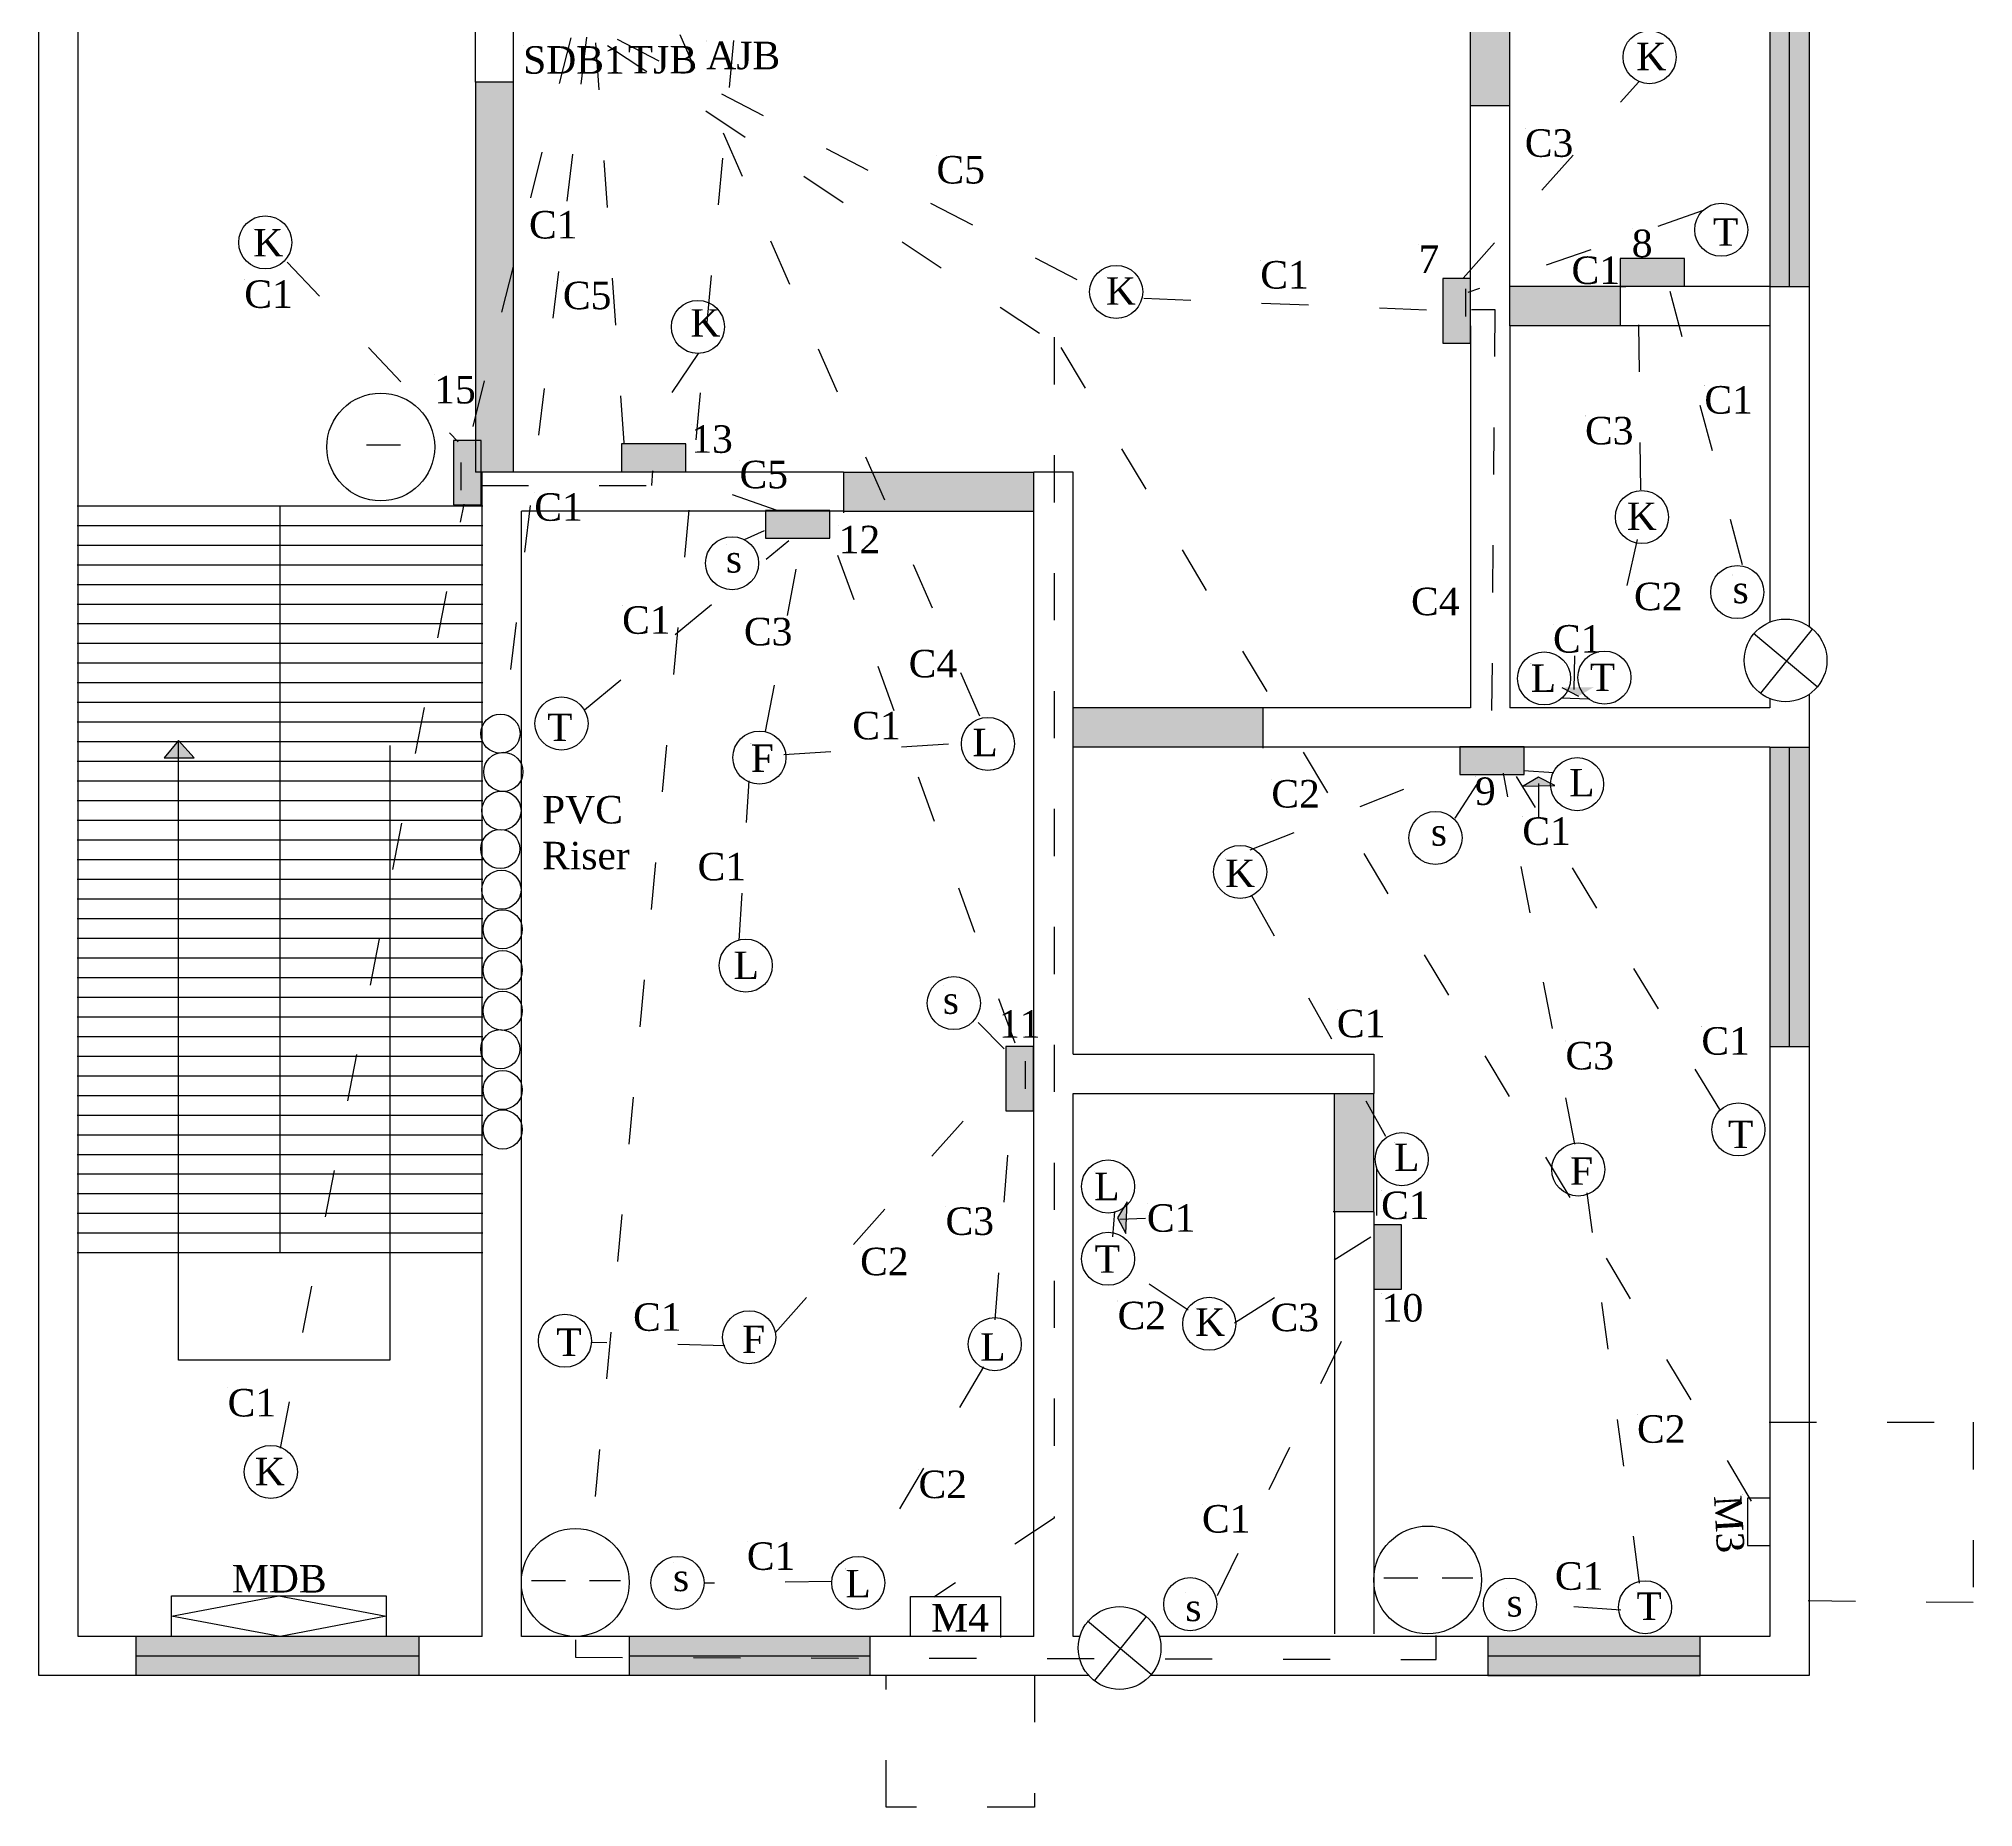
# Model space of a CAD drawing. Header units: inches. Extents: x 1 to 17879, y -3361 to 1909.
# Drawn here: x 6572.5 to 7064.6, y 884.2 to 1334.1 of the extents above; entities that cross this region are included whole.
import ezdxf

# ---------------------------------------------------------------- set-up
doc = ezdxf.new("R2010")
doc.units = ezdxf.units.IN
doc.header["$MEASUREMENT"] = 0
doc.linetypes.add('ACAD_ISO03W100', pattern=[30, 12, -18])

msp = doc.modelspace()

# ---------------------------------------------------------------- hatches: boundary and pattern name
for color, points in [(2, [(6946.64, 1372.9), (6940.85, 1372.9), (6936.64, 1372.9), (6936.64, 1317.13), (6946.64, 1317.13)]), (120, [(7022.85, 1358.3), (7022.85, 1372.9), (7012.85, 1372.9), (7012.85, 1358.3), (7012.85, 1271.1), (7022.85, 1271.1)]), (2, [(6693.13, 1323.09), (6683.53, 1323.09), (6683.53, 1223.9), (6685.23, 1223.9), (6693.13, 1223.9)]), (9, [(6991.14, 1278.19), (6974.76, 1278.19), (6974.76, 1271.17), (6987.42, 1271.17), (6991.14, 1271.17)]), (9, [(6936.66, 1256.71), (6936.66, 1273.09), (6929.63, 1273.09), (6929.63, 1260.43), (6929.63, 1256.71)]), (2, [(6974.74, 1271.1), (6946.64, 1271.1), (6946.64, 1261.1), (6974.74, 1261.1)]), (9, [(6685.01, 1215.56), (6685.01, 1231.94), (6677.98, 1231.94), (6677.98, 1219.28), (6677.98, 1215.56)]), (9, [(6737.08, 1231.09), (6720.71, 1231.09), (6720.71, 1224.06), (6733.37, 1224.06), (6737.08, 1224.06)]), (2, [(6825.59, 1223.9), (6777.14, 1223.9), (6777.14, 1213.9), (6825.59, 1213.9)]), (9, [(6773.69, 1214.09), (6757.32, 1214.09), (6757.32, 1207.06), (6769.98, 1207.06), (6773.69, 1207.06)]), (2, [(6883.88, 1163.9), (6835.59, 1163.9), (6835.59, 1153.9), (6883.88, 1153.9)]), (9, [(6950.31, 1154.01), (6933.93, 1154.01), (6933.93, 1146.98), (6946.59, 1146.98), (6950.31, 1146.98)]), (120, [(7022.85, 1153.9), (7012.85, 1153.9), (7012.85, 1077.74), (7022.85, 1077.74)]), (9, [(6825.5, 1061.39), (6825.5, 1077.76), (6818.47, 1077.76), (6818.47, 1065.1), (6818.47, 1061.39)]), (2, [(6912.06, 1065.8), (6902.06, 1065.8), (6902.06, 1035.67), (6912.06, 1035.67)]), (9, [(6919.11, 1016.01), (6919.11, 1032.39), (6912.08, 1032.39), (6912.08, 1019.73), (6912.08, 1016.01)]), (120, [(6669.19, 927.7), (6597.15, 927.7), (6597.15, 917.7), (6669.19, 917.7)]), (120, [(6783.85, 927.7), (6722.65, 927.7), (6722.65, 917.7), (6783.85, 917.7)]), (120, [(6995.13, 927.7), (6941.05, 927.7), (6941.05, 917.7), (6995.13, 917.7)])]:
    msp.add_hatch(color=color).paths.add_polyline_path(points)
at = {"linetype": 'ACAD_ISO03W100'}
for points in [[(6964.1, 1166.87), (6967.99, 1169.17), (6959.94, 1169.07)], [(6953.96, 1146.31), (6950.07, 1144.01), (6958.13, 1144.11)], [(6846.89, 1034.18), (6849.01, 1030.19), (6849.29, 1038.24)]]:
    msp.add_hatch(color=7, dxfattribs=at).paths.add_polyline_path(points)
h = msp.add_hatch(color=256)
h.paths.add_polyline_path([(6608.05, 1155.32), (6607.84, 1155.32), (6604.39, 1151.16), (6608.05, 1151.16)])
h.paths.add_polyline_path([(6608.29, 1155.32), (6608.05, 1155.32), (6608.05, 1151.16), (6612.04, 1151.16)])

# ---------------------------------------------------------------- linework, layer by layer
for p, q in [((6693.13, 1424.4), (6693.13, 1323.09)), ((6683.53, 1323.09), (6683.53, 1414.7)), ((6936.64, 1317.13), (6936.64, 1372.9)), ((6946.64, 1317.13), (6946.64, 1372.9)), ((7017.85, 1271.1), (7017.85, 1372.9)), ((7012.85, 1358.3), (7012.85, 1261.1)), ((7022.85, 1358.3), (7022.85, 1261.1)), ((6572.45, 1223.9), (6572.45, 1341.5)), ((6582.45, 1223.9), (6582.45, 1341.5)), ((6693.13, 1323.09), (6683.53, 1323.09)), ((6683.53, 1323.09), (6683.53, 1223.84)), ((6693.13, 1323.09), (6693.13, 1223.9)), ((6936.64, 1261.1), (6936.64, 1317.13)), ((6936.64, 1317.13), (6946.64, 1317.13)), ((6946.64, 1261.1), (6946.64, 1317.13)), ((6991.14, 1278.19), (6974.76, 1278.19)), ((6974.76, 1278.19), (6974.76, 1271.13)), ((6991.14, 1271.17), (6991.14, 1278.19)), ((6936.66, 1273.09), (6929.6, 1273.09)), ((6929.6, 1273.09), (6929.64, 1256.71)), ((6935.46, 1263.48), (6935.46, 1270.5)), ((6936.66, 1256.71), (6936.66, 1273.09)), ((6974.74, 1271.1), (6946.62, 1271.1)), ((7012.85, 1271.1), (6974.74, 1271.1)), ((6974.74, 1271.1), (6976.19, 1271.1)), ((6974.74, 1271.1), (6974.74, 1261.1)), ((6974.76, 1271.13), (6991.14, 1271.17)), ((6982.84, 1271.17), (6982.84, 1271.21)), ((7012.85, 1271.1), (7022.85, 1271.1)), ((6936.64, 1261.1), (6936.64, 1163.9)), ((6946.64, 1261.1), (6946.64, 1163.9)), ((6974.74, 1261.1), (6946.64, 1261.1)), ((7012.85, 1261.1), (6974.74, 1261.1)), ((7012.85, 1261.1), (6974.74, 1261.1)), ((7012.85, 1261.1), (7012.85, 1185.73)), ((7022.85, 1261.1), (7022.85, 1184.59)), ((6929.64, 1256.71), (6936.66, 1256.71)), ((6655.85, 1230.78), (6664.51, 1230.78)), ((6685.01, 1231.94), (6677.95, 1231.94)), ((6677.95, 1231.94), (6677.99, 1215.56)), ((6685.01, 1215.56), (6685.01, 1231.94)), ((6737.08, 1231.09), (6720.71, 1231.09)), ((6720.71, 1231.09), (6720.71, 1224.03)), ((6737.08, 1224.07), (6737.08, 1231.09)), ((6679.95, 1219.31), (6679.95, 1226.33)), ((6572.45, 922.7), (6572.45, 1223.9)), ((6582.45, 927.7), (6582.45, 1223.9)), ((6685.23, 1223.9), (6683.53, 1223.9)), ((6685.23, 927.7), (6685.23, 1223.9)), ((6777.14, 1223.9), (6685.23, 1223.9)), ((6728.79, 1224.06), (6728.79, 1224.11)), ((6777.14, 1223.9), (6777.14, 1213.54)), ((6777.14, 1223.9), (6825.59, 1223.9)), ((6825.59, 927.7), (6825.59, 1223.9)), ((6835.59, 1223.9), (6825.59, 1223.9)), ((6835.59, 1075.8), (6835.59, 1223.9)), ((6677.99, 1215.56), (6685.01, 1215.56)), ((6582.23, 1215.32), (6685.41, 1215.32)), ((6633.82, 1215.32), (6633.82, 1025.32)), ((6695.23, 927.7), (6695.23, 1213.9)), ((6777.14, 1213.9), (6695.23, 1213.9)), ((6773.69, 1214.09), (6757.32, 1214.09)), ((6757.32, 1214.09), (6757.32, 1207.03)), ((6773.69, 1207.07), (6773.69, 1214.09)), ((6777.14, 1213.9), (6825.59, 1213.9)), ((6582.23, 1210.32), (6685.41, 1210.32)), ((6757.32, 1207.03), (6773.69, 1207.03)), ((6765.4, 1207.06), (6765.4, 1207.11)), ((6582.23, 1205.32), (6685.41, 1205.32)), ((6582.23, 1200.32), (6685.41, 1200.32)), ((6582.23, 1195.32), (6685.41, 1195.32)), ((6582.23, 1190.32), (6685.41, 1190.32)), ((6582.23, 1185.32), (6685.41, 1185.32)), ((7024.85, 1169.22), (7008.68, 1182.78)), ((7010.49, 1167.68), (7023.68, 1183.95)), ((6582.23, 1180.32), (6685.41, 1180.32)), ((6582.23, 1175.32), (6685.41, 1175.32)), ((7016.81, 1175.98), (7016.81, 1175.98)), ((7016.81, 1175.98), (7016.81, 1175.98)), ((7016.81, 1175.98), (7016.81, 1175.98)), ((7016.81, 1175.98), (7016.81, 1175.98)), ((7016.81, 1175.98), (7016.81, 1175.98)), ((7016.81, 1175.98), (7016.81, 1175.98)), ((7016.81, 1175.98), (7016.81, 1175.98)), ((7016.81, 1175.98), (7016.81, 1175.98)), ((7016.81, 1175.98), (7016.81, 1175.98)), ((7016.81, 1175.98), (7016.81, 1175.98)), ((7016.81, 1175.98), (7016.81, 1175.98)), ((7016.81, 1175.98), (7016.81, 1175.98)), ((7016.81, 1175.98), (7016.81, 1175.98)), ((7016.81, 1175.98), (7016.81, 1175.98)), ((7016.81, 1175.98), (7016.81, 1175.98)), ((7016.81, 1175.98), (7016.81, 1175.98)), ((7016.81, 1175.98), (7016.81, 1175.98)), ((7016.81, 1175.98), (7016.81, 1175.98)), ((7016.81, 1175.98), (7016.81, 1175.98)), ((7016.81, 1175.98), (7016.81, 1175.98)), ((7016.81, 1175.98), (7016.81, 1175.98)), ((6582.23, 1170.32), (6685.41, 1170.32)), ((7022.85, 1167.38), (7022.85, 1163.9)), ((6582.23, 1165.32), (6685.41, 1165.32)), ((6883.88, 1163.9), (6835.55, 1163.9)), ((6936.64, 1163.9), (6883.88, 1163.9)), ((6883.88, 1163.9), (6883.88, 1153.61)), ((7012.85, 1163.9), (6946.64, 1163.9)), ((7012.85, 1166.24), (7012.85, 1163.9)), ((7022.85, 1163.9), (7022.85, 1067.9)), ((6582.23, 1160.32), (6685.41, 1160.32)), ((6582.23, 1155.32), (6685.41, 1155.32)), ((6608.05, 1155.58), (6604.39, 1151.16)), ((6608.05, 997.92), (6608.05, 1155.58)), ((6612.04, 1151.16), (6608.05, 1155.58)), ((6661.78, 1154.36), (6661.78, 997.92)), ((6883.88, 1153.9), (6835.54, 1153.9)), ((7012.85, 1153.9), (6883.88, 1153.9)), ((6950.31, 1154.01), (6933.93, 1154.01)), ((6933.93, 1154.01), (6933.93, 1146.95)), ((6950.31, 1146.99), (6950.31, 1154.01)), ((7012.85, 1153.9), (7012.85, 1067.9)), ((7012.85, 1153.9), (7022.85, 1153.9)), ((7017.85, 1077.74), (7017.85, 1153.9)), ((6582.23, 1150.32), (6685.41, 1150.32)), ((6604.39, 1151.16), (6604.39, 1151.16)), ((6604.39, 1151.16), (6612.04, 1151.16)), ((6933.93, 1146.95), (6950.31, 1146.99)), ((6942.02, 1146.98), (6942.02, 1147.03)), ((6582.23, 1145.32), (6685.41, 1145.32)), ((6582.23, 1140.32), (6685.41, 1140.32)), ((6582.23, 1135.32), (6685.41, 1135.32)), ((6582.23, 1130.32), (6685.41, 1130.32)), ((6582.23, 1125.32), (6685.41, 1125.32)), ((6582.23, 1120.32), (6685.41, 1120.32)), ((6582.23, 1115.32), (6685.41, 1115.32)), ((6582.23, 1110.32), (6685.41, 1110.32)), ((6582.23, 1105.32), (6685.41, 1105.32)), ((6582.23, 1100.32), (6685.41, 1100.32)), ((6582.23, 1095.32), (6685.41, 1095.32)), ((6582.23, 1090.32), (6685.41, 1090.32)), ((6582.23, 1085.32), (6685.41, 1085.32)), ((6582.23, 1080.32), (6685.41, 1080.32)), ((6825.5, 1077.76), (6818.44, 1077.76)), ((6818.44, 1077.76), (6818.48, 1061.39)), ((6825.5, 1061.39), (6825.5, 1077.76)), ((6582.23, 1075.32), (6685.41, 1075.32)), ((6823.44, 1067.02), (6823.44, 1074.04)), ((6835.59, 1075.8), (6912.06, 1075.8)), ((6912.06, 1075.8), (6912.06, 1065.8)), ((7012.85, 1077.74), (7022.85, 1077.74)), ((6582.23, 1070.32), (6685.41, 1070.32)), ((7012.85, 1067.9), (7012.85, 927.7)), ((7022.85, 1067.9), (7022.85, 922.7)), ((6582.23, 1065.32), (6685.41, 1065.32)), ((6835.59, 927.7), (6835.59, 1065.8)), ((6835.59, 1065.8), (6912.06, 1065.8)), ((6902.06, 1035.67), (6902.06, 1065.8)), ((6912.06, 1035.67), (6912.06, 1065.8)), ((6582.23, 1060.32), (6685.41, 1060.32)), ((6818.48, 1061.39), (6825.5, 1061.39)), ((6582.23, 1055.32), (6685.41, 1055.32)), ((6582.23, 1050.32), (6685.41, 1050.32)), ((6582.23, 1045.32), (6685.41, 1045.32)), ((6582.23, 1040.32), (6685.41, 1040.32)), ((6582.23, 1035.32), (6685.41, 1035.32)), ((6912.06, 1035.67), (6901.71, 1035.67)), ((6902.06, 1035.67), (6902.06, 928.34)), ((6912.06, 1035.67), (6912.06, 928.34)), ((6582.23, 1030.32), (6685.41, 1030.32)), ((6919.11, 1032.39), (6912.05, 1032.39)), ((6912.05, 1032.39), (6912.09, 1016.01)), ((6919.11, 1016.01), (6919.11, 1032.39)), ((6582.23, 1025.32), (6685.41, 1025.32)), ((6912.08, 1024.3), (6912.13, 1024.3)), ((6912.09, 1016.01), (6919.11, 1016.01)), ((6661.78, 997.92), (6608.05, 997.92)), ((7012.86, 962.85), (7007.13, 962.85)), ((7007.13, 962.85), (7007.13, 950.83)), ((7007.13, 950.83), (7012.86, 950.83)), ((6697.77, 941.93), (6706.44, 941.93)), ((6712.6, 941.93), (6720.43, 941.93)), ((6914.6, 942.57), (6923.27, 942.57)), ((6929.43, 942.57), (6937.27, 942.57)), ((6606.25, 927.6), (6606.25, 938.02)), ((6606.25, 938.02), (6660.81, 938.02)), ((6606.25, 932.81), (6633.53, 938.02)), ((6633.53, 938.02), (6660.81, 932.84)), ((6660.81, 938.02), (6660.81, 927.66)), ((6794.24, 927.7), (6794.24, 937.84)), ((6794.24, 937.84), (6817.11, 937.84)), ((6817.11, 937.84), (6817.11, 927.37)), ((6633.84, 927.7), (6606.25, 932.81)), ((6660.81, 932.84), (6633.84, 927.7)), ((6855.46, 917.98), (6839.28, 931.54)), ((6841.09, 916.44), (6854.28, 932.71)), ((6685.23, 927.7), (6582.45, 927.7)), ((6597.15, 927.7), (6597.15, 917.7)), ((6669.19, 927.7), (6669.19, 917.72)), ((6722.65, 927.7), (6695.23, 927.7)), ((6783.85, 927.7), (6722.65, 927.7)), ((6722.65, 927.7), (6722.65, 917.7)), ((6825.59, 927.7), (6783.85, 927.7)), ((6783.85, 927.7), (6783.85, 917.7)), ((6837.32, 927.7), (6835.59, 927.7)), ((6941.05, 927.7), (6857.5, 927.7)), ((7012.85, 927.7), (6941.05, 927.7)), ((6941.05, 927.7), (6941.05, 917.7)), ((6995.13, 917.99), (6995.13, 927.7)), ((6572.45, 917.7), (6572.45, 922.7)), ((6597.15, 922.7), (6669.19, 922.71)), ((6722.65, 922.7), (6783.85, 922.7)), ((6847.41, 924.74), (6847.41, 924.74)), ((6847.41, 924.74), (6847.41, 924.74)), ((6847.41, 924.74), (6847.41, 924.74)), ((6847.41, 924.74), (6847.41, 924.74)), ((6847.41, 924.74), (6847.41, 924.74)), ((6847.41, 924.74), (6847.41, 924.74)), ((6847.41, 924.74), (6847.41, 924.74)), ((6847.41, 924.74), (6847.41, 924.74)), ((6847.41, 924.74), (6847.41, 924.74)), ((6847.41, 924.74), (6847.41, 924.74)), ((6847.41, 924.74), (6847.41, 924.74)), ((6847.41, 924.74), (6847.41, 924.74)), ((6847.41, 924.74), (6847.41, 924.74)), ((6847.41, 924.74), (6847.41, 924.74)), ((6847.41, 924.74), (6847.41, 924.74)), ((6847.41, 924.74), (6847.41, 924.74)), ((6847.41, 924.74), (6847.41, 924.74)), ((6847.41, 924.74), (6847.41, 924.74)), ((6847.41, 924.74), (6847.41, 924.74)), ((6847.41, 924.74), (6847.41, 924.74)), ((6847.41, 924.74), (6847.41, 924.74)), ((6941.05, 922.7), (6995.13, 922.7)), ((7022.85, 922.7), (7022.85, 917.7)), ((6577.45, 917.7), (6572.45, 917.7)), ((6722.65, 917.7), (6577.45, 917.7)), ((6783.85, 917.7), (6722.65, 917.7)), ((6839.6, 917.7), (6783.85, 917.7)), ((6941.05, 917.7), (6855.22, 917.7)), ((7017.85, 917.7), (6941.05, 917.7)), ((6941.05, 917.7), (6995.13, 917.7)), ((6995.13, 917.7), (6995.13, 917.99)), ((7022.85, 917.7), (7017.85, 917.7))]:
    msp.add_line(p, q)
at = {"color": 5, "linetype": 'ACAD_ISO03W100'}
msp.add_line((6707.79, 1334.38), (6681.91, 1231.64), dxfattribs=at)
at = {"color": 6, "linetype": 'ACAD_ISO03W100'}
msp.add_line((6711.82, 1334.52), (6690.91, 1161.04), dxfattribs=at)
at = {"color": 4, "linetype": 'ACAD_ISO03W100'}
for p, q in [((6749.23, 1333.64), (6713.05, 953.25)), ((6708.98, 926.81), (6708.98, 922.37)), ((6927.94, 921.81), (6927.94, 927.93)), ((6708.98, 922.37), (6927.94, 921.81))]:
    msp.add_line(p, q, dxfattribs=at)
at = {"color": 1, "linetype": 'ACAD_ISO03W100'}
for p, q in [((6721.39, 1231.33), (6714.05, 1334.48)), ((6719.56, 1334.02), (6839.71, 1271.21)), ((6936.93, 1265.25), (6942.89, 1265.25)), ((6942.89, 1265.25), (6941.97, 1154.77)), ((6685.01, 1220.46), (6728.45, 1220.46)), ((6728.45, 1220.46), (6728.7, 1224.24)), ((6760.26, 1214.07), (6733.89, 1223.56)), ((6820.8, 1078.57), (6774.18, 1207.01)), ((6912.72, 1046.74), (6912.72, 1027.63))]:
    msp.add_line(p, q, dxfattribs=at)
at = {"color": 23, "linetype": 'ACAD_ISO03W100'}
msp.add_line((6811.86, 1161.8), (6735.63, 1335.1), dxfattribs=at)
at = {"color": 3, "linetype": 'ACAD_ISO03W100'}
for p, q in [((6717.18, 1332.41), (6832.49, 1255.56)), ((6830.75, 1258.18), (6830.75, 957.76)), ((6832.49, 1255.56), (7008.09, 962.13)), ((6830.75, 957.76), (6800.17, 937.68))]:
    msp.add_line(p, q, dxfattribs=at)
at = {"linetype": 'ACAD_ISO03W100'}
for p, q in [((6934.77, 1273.24), (6979.46, 1323.17)), ((6995.61, 1290.33), (6935.95, 1269.53)), ((6635.63, 1277.3), (6679.13, 1231.58)), ((6979.98, 1219.38), (6979.37, 1271.18)), ((7005.89, 1200.26), (6986.77, 1272.41)), ((6853.53, 1268.1), (6929.4, 1265.01)), ((6740.23, 1254.06), (6724.85, 1231.28)), ((6633.93, 975.56), (6680.64, 1215.74)), ((6711.31, 1163.36), (6763.23, 1206.48)), ((6752.03, 1206.71), (6757.11, 1209)), ((6757.37, 1157.92), (6766.58, 1206.9)), ((6979.1, 1206.71), (6972.78, 1178.99)), ((6963.16, 1177.15), (6962.93, 1168.53)), ((6966.67, 1166.15), (6959.71, 1166.39)), ((6959.94, 1169.07), (6964.1, 1166.87)), ((6761.98, 1152.06), (6808.04, 1154.99)), ((6880.65, 1127.8), (6934.44, 1148.97)), ((6932.74, 1135.85), (6939.94, 1146.86)), ((6963.23, 1052.87), (6945.02, 1147.28)), ((6957.89, 1147.4), (6950.17, 1147.87)), ((6750.67, 1104.76), (6753.18, 1145.37)), ((7000.08, 1061.76), (6948.41, 1146.43)), ((6953.96, 1146.31), (6950.07, 1144.01)), ((6950.07, 1144.01), (6958.13, 1144.11)), ((6958.13, 1144.11), (6953.96, 1146.31)), ((6954.06, 1136.04), (6954.06, 1144.65)), ((6880.9, 1116.36), (6915.07, 1054.98)), ((6811.39, 1083.83), (6818.08, 1077.14)), ((6759.83, 1004.93), (6818.2, 1070.74)), ((6815.72, 1008.25), (6819.86, 1061.63)), ((6979.69, 941.27), (6966.34, 1040.56)), ((6845.65, 1029.35), (6846.19, 1035.76)), ((6849.29, 1038.24), (6846.89, 1034.18)), ((6846.89, 1034.18), (6849.01, 1030.19)), ((6853.98, 1034.04), (6847.47, 1033.76)), ((6849.01, 1030.19), (6849.29, 1038.24)), ((6876.63, 1007.47), (6911.34, 1029.35)), ((6864.88, 1010.67), (6850.46, 1020.28)), ((6872.35, 938.07), (6911.34, 1018.14)), ((6746.99, 1001.62), (6713.04, 1002.45)), ((6812.82, 996.24), (6783.84, 947.41)), ((7012.65, 982.17), (7064.57, 982.17)), ((7064.57, 982.17), (7064.57, 936.33)), ((6774.32, 941.61), (6741.61, 941.2)), ((6974.88, 934.33), (6952.45, 935.94)), ((7064.57, 936.33), (7012.65, 936.79)), ((6788.01, 884.21), (6788.01, 917.84)), ((6825.72, 917.84), (6825.72, 884.21)), ((6825.72, 884.21), (6788.01, 884.21))]:
    msp.add_line(p, q, dxfattribs=at)
for centre, radius in [((6982.22, 1329.44), 6.75), ((7000.44, 1285.53), 6.75), ((6630.08, 1282.32), 6.75), ((6846.54, 1269.71), 6.75), ((6740.15, 1260.81), 6.75), ((6659.47, 1230.26), 13.71), ((6980.28, 1212.45), 6.75), ((6748.83, 1200.7), 6.75), ((7004.54, 1193.37), 6.75), ((7016.81, 1175.98), 10.52), ((6955.37, 1171.38), 6.75), ((6970.73, 1171.61), 6.75), ((6705.44, 1159.92), 6.75), ((6813.92, 1154.72), 6.75), ((6755.78, 1151.25), 6.75), ((6963.77, 1144.49), 6.75), ((6927.76, 1130.81), 6.75), ((6878.07, 1122.17), 6.75), ((6752.31, 1098.33), 6.75), ((6805.24, 1088.79), 6.75), ((7004.82, 1056.66), 6.75), ((6919.18, 1049.09), 6.75), ((6964.09, 1046.46), 6.75), ((6844.46, 1042.13), 6.75), ((6844.46, 1023.75), 6.75), ((6870.21, 1007.21), 6.75), ((6706.31, 1002.9), 6.75), ((6753.17, 1003.77), 6.75), ((6815.66, 1002.03), 6.75), ((6631.5, 969.51), 6.75), ((6708.94, 941.41), 13.71), ((6925.77, 942.05), 13.71), ((6734.95, 941.3), 6.75), ((6780.94, 941.3), 6.75), ((6865.37, 935.88), 6.75), ((6946.69, 935.79), 6.75), ((6981.08, 935.11), 6.75), ((6847.41, 924.74), 10.52)]:
    msp.add_circle(centre, radius)
at = {"color": 1}
for centre in [(6689.92, 1157.35), (6690.64, 1147.62), (6690.16, 1137.76), (6689.86, 1128), (6690.16, 1117.63), (6690.47, 1107.57), (6690.47, 1097.2), (6690.47, 1086.83), (6689.86, 1077.07), (6690.47, 1066.7), (6690.47, 1056.64)]:
    msp.add_circle(centre, 4.98, dxfattribs=at)

# ---------------------------------------------------------------- texts
at = {"linetype": 'ACAD_ISO03W100', "char_height": 0.2, "width": 15.518, "attachment_point": 1}
for s, insert in [('s{\\fTimes New Roman|b0|i0|c0|p18;\\H35x;\\PAJB}', (6742.27, 1333.7)), ('s{\\fTimes New Roman|b0|i0|c0|p18;\\H35x;\\PSDB1}', (6695.68, 1332.57)), ('s{\\fTimes New Roman|b0|i0|c0|p18;\\H35x;\\PTJB}', (6722.3, 1332.63)), ('s{\\fTimes New Roman|b0|i0|c0|p18;\\H35x;\\PK}', (6978.83, 1333.43)), ('s{\\fTimes New Roman|b0|i0|c0|p18;\\H35x;\\PC3}', (6950.48, 1311.42)), ('s{\\fTimes New Roman|b0|i0|c0|p18;\\H35x;\\PK}', (6627.04, 1286.06)), ('{\\C1;s\\fTimes New Roman|b0|i0|c0|p18;\\H35x;\\P8}', (6977.69, 1285.89)), ('s{\\fTimes New Roman|b0|i0|c0|p18;\\H35x;\\PT}', (6998.33, 1288.79)), ('{\\C1;s\\fTimes New Roman|b0|i0|c0|p18;\\H35x;\\P7}', (6923.44, 1281.89)), ('s{\\fTimes New Roman|b0|i0|c0|p18;\\H35x;\\PC1}', (6883.19, 1277.9)), ('s{\\fTimes New Roman|b0|i0|c0|p18;\\H35x;\\PC1}', (6962.36, 1279.07)), ('s{\\fTimes New Roman|b0|i0|c0|p18;\\H35x;\\PC1}', (6624.74, 1272.99)), ('s{\\fTimes New Roman|b0|i0|c0|p18;\\H35x;\\PK}', (6843.92, 1273.78)), ('s{\\fTimes New Roman|b0|i0|c0|p18;\\H35x;\\PK}', (6738.24, 1265.66)), ('{\\C1;s\\fTimes New Roman|b0|i0|c0|p18;\\H35x;\\P15}', (6673.06, 1248.68)), ('s{\\fTimes New Roman|b0|i0|c0|p18;\\H35x;\\PC1}', (6996.16, 1246.09)), ('{\\C1;s\\fTimes New Roman|b0|i0|c0|p18;\\H35x;\\P13}', (6738.45, 1236.12)), ('s{\\fTimes New Roman|b0|i0|c0|p18;\\H35x;\\PC3}', (6965.8, 1238.27)), ('s{\\fTimes New Roman|b0|i0|c0|p18;\\H35x;\\PK}', (6976.43, 1216.47)), ('{\\C1;s\\fTimes New Roman|b0|i0|c0|p18;\\H35x;\\P12}', (6775.94, 1210.56)), ('s{\\fTimes New Roman|b0|i0|c0|p18;\\H35x;\\Ps}', (6747.25, 1205.65)), ('s{\\fTimes New Roman|b0|i0|c0|p18;\\H35x;\\PC2}', (6978.25, 1196.08)), ('s{\\fTimes New Roman|b0|i0|c0|p18;\\H35x;\\Ps}', (7003.33, 1197.86)), ('s{\\fTimes New Roman|b0|i0|c0|p18;\\H35x;\\PC1}', (6720.86, 1190.08)), ('s{\\fTimes New Roman|b0|i0|c0|p18;\\H35x;\\PC3}', (6751.85, 1187.14)), ('s{\\fTimes New Roman|b0|i0|c0|p18;\\H35x;\\PC1}', (6957.65, 1185.29)), ('s{\\fTimes New Roman|b0|i0|c0|p18;\\H35x;\\PL}', (6951.98, 1175.28)), ('s{\\fTimes New Roman|b0|i0|c0|p18;\\H35x;\\PT}', (6967.01, 1175.51)), ('s{\\fTimes New Roman|b0|i0|c0|p18;\\H35x;\\PT}', (6701.78, 1162.79)), ('s{\\fTimes New Roman|b0|i0|c0|p18;\\H35x;\\PC1}', (6779.41, 1163.22)), ('s{\\fTimes New Roman|b0|i0|c0|p18;\\H35x;\\PL}', (6809.96, 1158.94)), ('s{\\fTimes New Roman|b0|i0|c0|p18;\\H35x;\\PF}', (6753.57, 1154.93)), ('s{\\fTimes New Roman|b0|i0|c0|p18;\\H35x;\\PL}', (6961.77, 1148.71)), ('s{\\fTimes New Roman|b0|i0|c0|p18;\\H35x;\\PPVC^JRiser}', (6700.49, 1141.83)), ('s{\\fTimes New Roman|b0|i0|c0|p18;\\H35x;\\PC2}', (6886, 1145.88)), ('{\\C1;s\\fTimes New Roman|b0|i0|c0|p18;\\H35x;\\P9}', (6937.8, 1146.55)), ('s{\\fTimes New Roman|b0|i0|c0|p18;\\H35x;\\Ps}', (6926.58, 1136.18)), ('s{\\fTimes New Roman|b0|i0|c0|p18;\\H35x;\\PC1}', (6949.84, 1136.38)), ('s{\\fTimes New Roman|b0|i0|c0|p18;\\H35x;\\PC1}', (6740.06, 1127.36)), ('s{\\fTimes New Roman|b0|i0|c0|p18;\\H35x;\\PK}', (6874.24, 1125.64)), ('s{\\fTimes New Roman|b0|i0|c0|p18;\\H35x;\\PL}', (6749.21, 1102.25)), ('s{\\fTimes New Roman|b0|i0|c0|p18;\\H35x;\\Ps}', (6802.43, 1093.4)), ('{\\C1;s\\fTimes New Roman|b0|i0|c0|p18;\\H35x;\\P11}', (6816.72, 1087.31)), ('s{\\fTimes New Roman|b0|i0|c0|p18;\\H35x;\\PC1}', (6902.67, 1087.44)), ('s{\\fTimes New Roman|b0|i0|c0|p18;\\H35x;\\PC1}', (6995.4, 1083.01)), ('s{\\fTimes New Roman|b0|i0|c0|p18;\\H35x;\\PC3}', (6960.82, 1079.25)), ('s{\\fTimes New Roman|b0|i0|c0|p18;\\H35x;\\PT}', (7002.17, 1059.23)), ('s{\\fTimes New Roman|b0|i0|c0|p18;\\H35x;\\PL}', (6917.23, 1053.39)), ('s{\\fTimes New Roman|b0|i0|c0|p18;\\H35x;\\PF}', (6961.97, 1049.91)), ('s{\\fTimes New Roman|b0|i0|c0|p18;\\H35x;\\PL}', (6840.95, 1045.99)), ('s{\\fTimes New Roman|b0|i0|c0|p18;\\H35x;\\PC3}', (6803.13, 1037.16)), ('s{\\fTimes New Roman|b0|i0|c0|p18;\\H35x;\\PC1}', (6854.35, 1037.96)), ('s{\\fTimes New Roman|b0|i0|c0|p18;\\H35x;\\PC2}', (6781.4, 1026.9)), ('s{\\fTimes New Roman|b0|i0|c0|p18;\\H35x;\\PT}', (6841.08, 1027.51)), ('{\\C1;s\\fTimes New Roman|b0|i0|c0|p18;\\H35x;\\P10}', (6914.08, 1015.11)), ('s{\\fTimes New Roman|b0|i0|c0|p18;\\H35x;\\PC1}', (6723.65, 1012.76)), ('s{\\fTimes New Roman|b0|i0|c0|p18;\\H35x;\\PC2}', (6846.9, 1013.16)), ('s{\\fTimes New Roman|b0|i0|c0|p18;\\H35x;\\PK}', (6866.63, 1011.48)), ('s{\\fTimes New Roman|b0|i0|c0|p18;\\H35x;\\PC3}', (6885.81, 1012.67)), ('s{\\fTimes New Roman|b0|i0|c0|p18;\\H35x;\\PT}', (6704.11, 1006.35)), ('s{\\fTimes New Roman|b0|i0|c0|p18;\\H35x;\\PF}', (6751.35, 1007.08)), ('s{\\fTimes New Roman|b0|i0|c0|p18;\\H35x;\\PL}', (6811.96, 1005.13)), ('s{\\fTimes New Roman|b0|i0|c0|p18;\\H35x;\\PC1}', (6620.51, 990.97)), ('s{\\fTimes New Roman|b0|i0|c0|p18;\\H35x;\\PC2}', (6979.03, 984.28)), ('s{\\fTimes New Roman|b0|i0|c0|p18;\\H35x;\\PK}', (6627.43, 973.46)), ('s{\\fTimes New Roman|b0|i0|c0|p18;\\H35x;\\PC2}', (6796.25, 970.2)), ('s{\\fTimes New Roman|b0|i0|c0|p18;\\H35x;\\PC1}', (6868.35, 961.43)), ('s{\\fTimes New Roman|b0|i0|c0|p18;\\H35x;\\PC1}', (6752.58, 951.95)), ('s{\\fTimes New Roman|b0|i0|c0|p18;\\H35x;\\PMDB}', (6621.61, 946.19)), ('s{\\fTimes New Roman|b0|i0|c0|p18;\\H35x;\\Ps}', (6733.8, 946.54)), ('s{\\fTimes New Roman|b0|i0|c0|p18;\\H35x;\\PL}', (6777.66, 944.94)), ('s{\\fTimes New Roman|b0|i0|c0|p18;\\H35x;\\PC1}', (6958.13, 946.88)), ('s{\\fTimes New Roman|b0|i0|c0|p18;\\H35x;\\Ps}', (6945.82, 940.08)), ('s{\\fTimes New Roman|b0|i0|c0|p18;\\H35x;\\PM4}', (6799.46, 936.25)), ('s{\\fTimes New Roman|b0|i0|c0|p18;\\H35x;\\Ps}', (6864.13, 938.91)), ('s{\\fTimes New Roman|b0|i0|c0|p18;\\H35x;\\PT}', (6978.88, 939.19))]:
    msp.add_mtext(s, dxfattribs=dict(at, insert=insert))
at = {"color": 1, "linetype": 'ACAD_ISO03W100', "char_height": 0.2, "width": 15.518, "attachment_point": 1}
for s, insert in [('s{\\fTimes New Roman|b0|i0|c0|p18;\\H35x;\\PC5}', (6800.82, 1304.63)), ('s{\\fTimes New Roman|b0|i0|c0|p18;\\H35x;\\P\\C5;C1}', (6697.17, 1290.64)), ('s{\\fTimes New Roman|b0|i0|c0|p18;\\H35x;\\PC5}', (6705.79, 1272.65)), ('s{\\fTimes New Roman|b0|i0|c0|p18;\\H35x;\\PC5}', (6750.72, 1227.1)), ('s{\\fTimes New Roman|b0|i0|c0|p18;\\H35x;\\PC1}', (6698.52, 1218.83)), ('s{\\fTimes New Roman|b0|i0|c0|p18;\\H35x;\\PC4}', (6921.54, 1194.81)), ('s{\\fTimes New Roman|b0|i0|c0|p18;\\H35x;\\PC4}', (6793.75, 1179)), ('s{\\fTimes New Roman|b0|i0|c0|p18;\\H35x;\\PC1}', (6913.93, 1041.18))]:
    msp.add_mtext(s, dxfattribs=dict(at, insert=insert))
at = {"linetype": 'ACAD_ISO03W100', "insert": (7005.91, 963.83), "char_height": 0.2, "width": 15.518, "attachment_point": 1, "rotation": 273.3053}
msp.add_mtext('s{\\fTimes New Roman|b0|i0|c0|p18;\\H35x;\\PM3}', dxfattribs=at)

doc.saveas('drawing.dxf')
